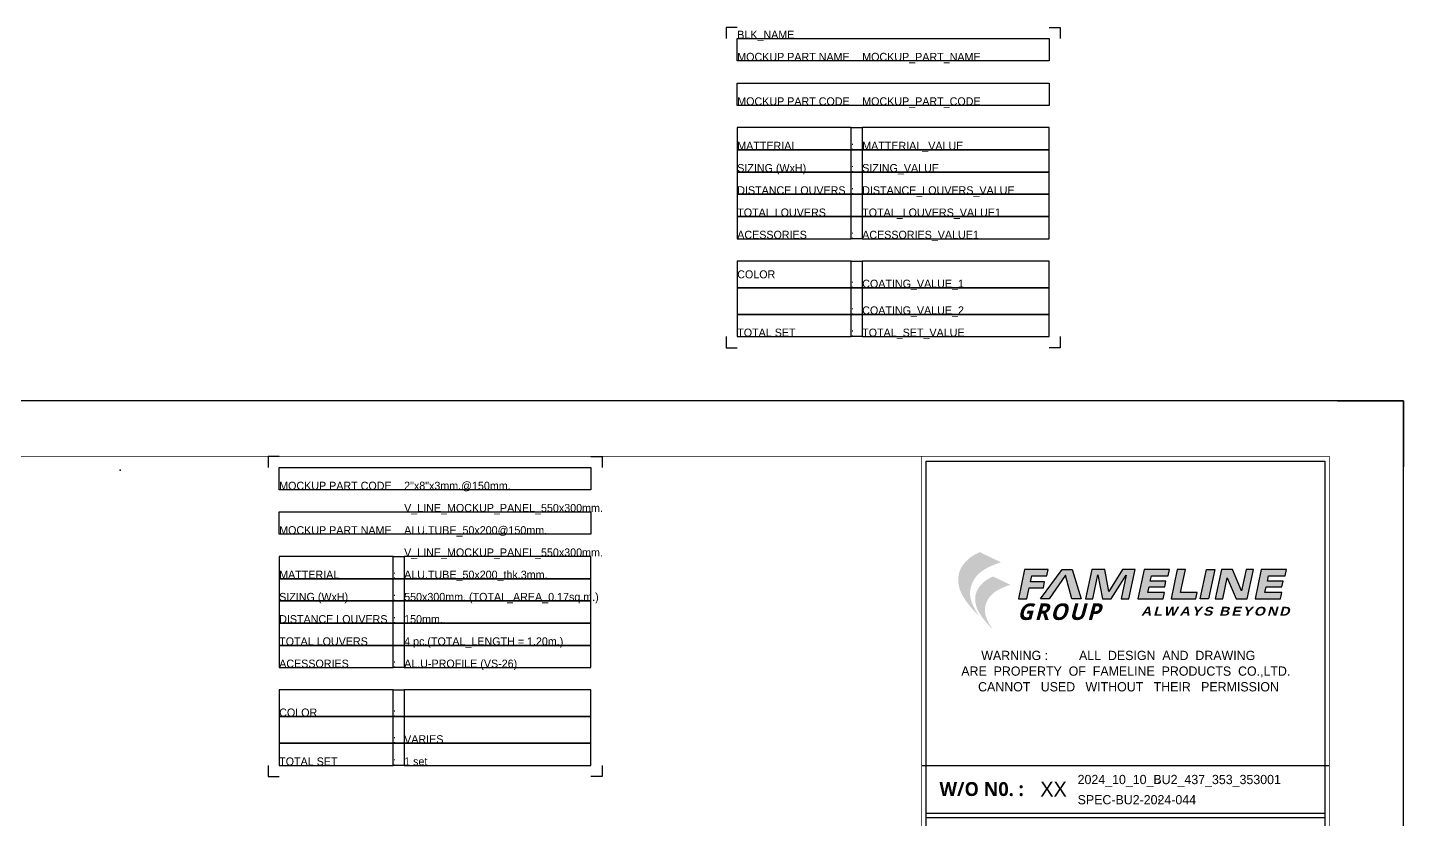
# Model space of a CAD drawing. Header units: millimetres. Extents: x -244126 to 368105, y -173968 to 259060.
# Drawn here: x 5930 to 6672, y 37683 to 38111 of the extents above; entities that cross this region are included whole.
import ezdxf
from ezdxf.enums import TextEntityAlignment as Align

# ---------------------------------------------------------------- set-up
doc = ezdxf.new("R2010")
doc.units = ezdxf.units.MM
doc.header["$MEASUREMENT"] = 0
for name, pattern in [('005_GG_TA_LINE', [13.75, 5, -1.25, 1.25, -1.25, 5]), ('BORDER2', [22.225, 6.35, -3.175, 6.35, -3.175, 0, -3.175]), ('TA_HL_003.00000', [19.5, 10.65, -8.85])]:
    doc.linetypes.add(name, pattern=pattern)
for name, color, linetype in [('000 - L I N E 0.1', 1, 'Continuous'), ('000 - T E X T', 4, 'Continuous'), ('000 - TITLEBLOCK', 4, 'Continuous'), ('A04_TUBE SERIES', 7, 'Continuous'), ('T E X T', 4, 'Continuous')]:
    doc.layers.add(name, color=color, linetype=linetype)
doc.styles.add('Cetury Gothic', font='GOTHIC.TTF')
doc.styles.add('MtXpl_Malgun_Gothic', font='malgunbd.ttf')
doc.styles.add('TA', font='Cordia New.ttf', dxfattribs={"height": 4.5})

# ---------------------------------------------------------------- blocks, each defined once
blk = doc.blocks.new('A$Cfd196da9')
at = {"color": 0, "linetype": 'ByBlock', "const_width": 0.1}
blk.add_lwpolyline([(-143.5, -98), (96.5, -98), (96.5, 99), (-143.5, 99)], close=True, dxfattribs=at)
blk = doc.blocks.new('NEW LOGO FAMELINE')
h = blk.add_hatch(color=3)
h.dxf.hatch_style = 1
h.set_gradient(color1=(51, 51, 51), color2=(132, 132, 132), tint=1, name='INVHEMISPHERICAL')
edge = h.paths.add_edge_path()
edge.add_spline(control_points=[(167, -151.3), (166.2, -150.2), (164.6, -148), (161.9, -143.2), (159.3, -137.4), (158.4, -130.6), (159.4, -124.4), (161.9, -118.6), (166.8, -112.3), (175.3, -106.8), (182.7, -104.2), (186.7, -102.7)], knot_values=[0, 0, 0, 0, 3.999368, 8.221458, 16.423435, 22.935826, 28.683381, 35.030362, 41.70231, 52.106571, 65.045306, 65.045306, 65.045306, 65.045306], degree=3, periodic=0)
edge.add_line((186.7, -102.7), (167.5, -93.5))
edge.add_spline(control_points=[(167.5, -93.5), (165.3, -94.5), (160.7, -96.8), (154.8, -101.7), (150.3, -107.6), (148, -114.3), (147.8, -121.1), (149.6, -128.8), (153.3, -135.6), (157.9, -141.6), (162.1, -146.7), (165.3, -149.7), (167, -151.3)], knot_values=[0, 0, 0, 0, 7.114643, 15.455222, 22.761373, 29.246418, 36.248595, 42.954952, 52.716962, 59.173886, 65.493194, 72.469008, 72.469008, 72.469008, 72.469008], degree=3, periodic=0)
edge = h.paths.add_edge_path(flags=16)
edge.add_spline(control_points=[(174.4, -106.3), (174.1, -106.2), (172.5, -105.6), (168.6, -105.4), (162.7, -105.8), (156.2, -106.9), (152.6, -109.1), (151, -110.1)], knot_values=[0, 0, 0, 0, 1.056476, 5.025479, 11.599149, 18.811417, 24.352285, 24.352285, 24.352285, 24.352285], degree=3, periodic=0)
edge.add_spline(control_points=[(151, -110.1), (151.1, -109.8), (151.2, -109.5), (151.8, -108.3), (152.4, -107.3), (153.9, -105.1), (154.9, -104), (157.1, -101.7), (158.4, -100.5), (160.4, -99), (161.1, -98.5), (162.6, -97.6), (163.3, -97.1), (164.9, -96.2), (165.8, -95.8), (167, -95.2), (167.2, -95.1), (167.5, -95)], knot_values=[0.636744, 0.636744, 0.636744, 0.636744, 1.528083, 1.528083, 5.150301, 5.150301, 9.845601, 9.845601, 15.15015, 15.15015, 17.802424, 17.802424, 20.454698, 20.454698, 23.491903, 23.491903, 24.373762, 24.373762, 24.373762, 24.373762], degree=3, periodic=0)
edge.add_line((167.5, -95), (183.3, -102.6))
edge.add_spline(control_points=[(183.3, -102.6), (182.4, -102.9), (181.5, -103.2), (178.6, -104.4), (176.5, -105.2), (174.4, -106.3)], knot_values=[3.151221, 3.151221, 3.151221, 3.151221, 5.963358, 5.963358, 12.618488, 12.618488, 12.618488, 12.618488], degree=3, periodic=0)
h = blk.add_hatch(color=253)
h.dxf.hatch_style = 1
edge = h.paths.add_edge_path()
edge.add_spline(control_points=[(167.5, -95), (167.2, -95.1), (167, -95.2), (165.8, -95.8), (164.9, -96.2), (163.3, -97.1), (162.6, -97.6), (161.1, -98.5), (160.4, -99), (158.4, -100.5), (157.1, -101.7), (154.9, -104), (153.9, -105.1), (152.4, -107.3), (151.8, -108.3), (151.2, -109.5), (151.1, -109.8), (151, -110.1)], knot_values=[0.636744, 0.636744, 0.636744, 0.636744, 1.518603, 1.518603, 4.555808, 4.555808, 7.208082, 7.208082, 9.860357, 9.860357, 15.164905, 15.164905, 19.860205, 19.860205, 23.482423, 23.482423, 24.373762, 24.373762, 24.373762, 24.373762], degree=3, periodic=0)
edge.add_spline(control_points=[(151, -110.1), (152.6, -109.1), (156.2, -106.9), (162.7, -105.8), (168.6, -105.4), (172.5, -105.6), (174.1, -106.2), (174.4, -106.3)], knot_values=[0, 0, 0, 0, 5.540868, 12.753135, 19.326806, 23.295809, 24.352285, 24.352285, 24.352285, 24.352285], degree=3, periodic=0)
edge.add_spline(control_points=[(174.4, -106.3), (176.5, -105.2), (178.6, -104.4), (181.5, -103.2), (182.4, -102.9), (183.3, -102.6)], knot_values=[3.151221, 3.151221, 3.151221, 3.151221, 9.806351, 9.806351, 12.618488, 12.618488, 12.618488, 12.618488], degree=3, periodic=0)
edge.add_line((183.3, -102.6), (167.5, -95))
edge = h.paths.add_edge_path()
edge.add_spline(control_points=[(179.5, -116.8), (179.3, -116.9), (179.1, -117), (178.1, -117.4), (177.4, -117.8), (176, -118.5), (175.4, -118.9), (174.3, -119.6), (173.7, -120), (172, -121.3), (171, -122.3), (169.1, -124.2), (168.3, -125.1), (167.1, -126.9), (166.6, -127.7), (166.1, -128.8), (166, -129), (165.9, -129.2)], knot_values=[0.636744, 0.636744, 0.636744, 0.636744, 1.518603, 1.518603, 4.555808, 4.555808, 7.208082, 7.208082, 9.860357, 9.860357, 15.164905, 15.164905, 19.860205, 19.860205, 23.482423, 23.482423, 24.373762, 24.373762, 24.373762, 24.373762], degree=3, periodic=0)
edge.add_spline(control_points=[(165.9, -129.2), (166.3, -129), (166.6, -128.7), (167, -128.5)], knot_values=[0, 0, 0, 0, 1.522018, 1.522018, 1.522018, 1.522018], degree=3, periodic=0)
edge.add_spline(control_points=[(167, -128.5), (167.7, -128.1), (168.5, -127.7), (169.2, -127.3)], knot_values=[1.522018, 1.522018, 1.522018, 1.522018, 4.566053, 4.566053, 4.566053, 4.566053], degree=3, periodic=0)
edge.add_spline(control_points=[(169.2, -127.3), (169.5, -127.2), (170.2, -126.9), (171, -126.6), (171.6, -126.5)], knot_values=[4.566053, 4.566053, 4.566053, 4.566053, 5.540868, 7.610089, 7.610089, 7.610089, 7.610089], degree=3, periodic=0)
edge.add_spline(control_points=[(171.6, -126.5), (172.4, -126.3), (173.2, -126.1), (174, -126)], knot_values=[7.610089, 7.610089, 7.610089, 7.610089, 10.654125, 10.654125, 10.654125, 10.654125], degree=3, periodic=0)
edge.add_spline(control_points=[(174, -126), (174.6, -125.9), (175.8, -125.7), (177.1, -125.6), (177.8, -125.5)], knot_values=[10.654125, 10.654125, 10.654125, 10.654125, 12.753135, 15.220178, 15.220178, 15.220178, 15.220178], degree=3, periodic=0)
edge.add_spline(control_points=[(177.8, -125.5), (178.9, -125.5), (180.1, -125.4), (181.4, -125.4), (181.5, -125.4)], knot_values=[15.220178, 15.220178, 15.220178, 15.220178, 19.326806, 19.786231, 19.786231, 19.786231, 19.786231], degree=3, periodic=0)
edge.add_spline(control_points=[(181.5, -125.4), (182.1, -125.5), (182.8, -125.5), (183.4, -125.6)], knot_values=[19.786231, 19.786231, 19.786231, 19.786231, 22.069258, 22.069258, 22.069258, 22.069258], degree=3, periodic=0)
edge.add_spline(control_points=[(183.4, -125.6), (183.7, -125.6), (184.1, -125.7), (184.5, -125.8), (184.6, -125.9)], knot_values=[22.069258, 22.069258, 22.069258, 22.069258, 23.295809, 23.591276, 23.591276, 23.591276, 23.591276], degree=3, periodic=0)
edge.add_spline(control_points=[(184.6, -125.9), (184.8, -125.9), (185, -126), (185.2, -126.1)], knot_values=[23.591276, 23.591276, 23.591276, 23.591276, 24.352285, 24.352285, 24.352285, 24.352285], degree=3, periodic=0)
edge.add_spline(control_points=[(185.2, -126.1), (186.9, -125.2), (188.6, -124.5), (191, -123.5), (191.8, -123.3), (192.5, -123)], knot_values=[3.151221, 3.151221, 3.151221, 3.151221, 9.806351, 9.806351, 12.618488, 12.618488, 12.618488, 12.618488], degree=3, periodic=0)
edge.add_line((192.5, -123), (179.5, -116.8))
h = blk.add_hatch(color=3)
h.dxf.hatch_style = 1
h.set_gradient(color1=(51, 51, 51), color2=(132, 132, 132), tint=1, name='INVHEMISPHERICAL')
edge = h.paths.add_edge_path()
edge.add_spline(control_points=[(179.1, -163.1), (178.5, -162.2), (177.2, -160.4), (174.9, -156.5), (172.8, -151.7), (172, -146), (172.8, -140.9), (174.9, -136.2), (178.9, -131), (185.9, -126.5), (192, -124.3), (195.3, -123.1)], knot_values=[0, 0, 0, 0, 3.28902, 6.761203, 13.506384, 18.862075, 23.588778, 28.808439, 34.295348, 42.851654, 53.492273, 53.492273, 53.492273, 53.492273], degree=3, periodic=0)
edge.add_line((195.3, -123.1), (179.5, -115.6))
edge.add_spline(control_points=[(179.5, -115.6), (177.7, -116.4), (173.9, -118.3), (169.1, -122.3), (165.3, -127.2), (163.4, -132.7), (163.3, -138.3), (164.8, -144.6), (167.9, -150.2), (171.6, -155.1), (175.1, -159.3), (177.7, -161.8), (179.1, -163.1)], knot_values=[0, 0, 0, 0, 5.850974, 12.71014, 18.718608, 24.051811, 29.810295, 35.325501, 43.35363, 48.663707, 53.86061, 59.597414, 59.597414, 59.597414, 59.597414], degree=3, periodic=0)
edge = h.paths.add_edge_path(flags=16)
edge.add_spline(control_points=[(171.6, -126.5), (171, -126.6), (170.2, -126.9), (169.5, -127.2), (169.2, -127.3)], knot_values=[4.566053, 4.566053, 4.566053, 4.566053, 6.635274, 7.610089, 7.610089, 7.610089, 7.610089], degree=3, periodic=0)
edge.add_spline(control_points=[(169.2, -127.3), (168.5, -127.7), (167.7, -128.1), (167, -128.5)], knot_values=[1.522018, 1.522018, 1.522018, 1.522018, 4.566053, 4.566053, 4.566053, 4.566053], degree=3, periodic=0)
edge.add_spline(control_points=[(167, -128.5), (166.6, -128.7), (166.3, -129), (165.9, -129.2)], knot_values=[0, 0, 0, 0, 1.522018, 1.522018, 1.522018, 1.522018], degree=3, periodic=0)
edge.add_spline(control_points=[(165.9, -129.2), (166, -129), (166.1, -128.8), (166.6, -127.7), (167.1, -126.9), (168.3, -125.1), (169.1, -124.2), (171, -122.3), (172, -121.3), (173.7, -120), (174.3, -119.6), (175.4, -118.9), (176, -118.5), (177.4, -117.8), (178.1, -117.4), (179.1, -117), (179.3, -116.9), (179.5, -116.8)], knot_values=[0.636744, 0.636744, 0.636744, 0.636744, 1.528083, 1.528083, 5.150301, 5.150301, 9.845601, 9.845601, 15.15015, 15.15015, 17.802424, 17.802424, 20.454698, 20.454698, 23.491903, 23.491903, 24.373762, 24.373762, 24.373762, 24.373762], degree=3, periodic=0)
edge.add_line((179.5, -116.8), (192.5, -123))
edge.add_spline(control_points=[(192.5, -123), (191.8, -123.3), (191, -123.5), (188.6, -124.5), (186.9, -125.2), (185.2, -126.1)], knot_values=[3.151221, 3.151221, 3.151221, 3.151221, 5.963358, 5.963358, 12.618488, 12.618488, 12.618488, 12.618488], degree=3, periodic=0)
edge.add_spline(control_points=[(185.2, -126.1), (185, -126), (184.8, -125.9), (184.6, -125.9)], knot_values=[23.591276, 23.591276, 23.591276, 23.591276, 24.352285, 24.352285, 24.352285, 24.352285], degree=3, periodic=0)
edge.add_spline(control_points=[(184.6, -125.9), (184.5, -125.8), (184.1, -125.7), (183.7, -125.6), (183.4, -125.6)], knot_values=[22.069258, 22.069258, 22.069258, 22.069258, 22.364725, 23.591276, 23.591276, 23.591276, 23.591276], degree=3, periodic=0)
edge.add_spline(control_points=[(183.4, -125.6), (182.8, -125.5), (182.1, -125.5), (181.5, -125.4)], knot_values=[19.786231, 19.786231, 19.786231, 19.786231, 22.069258, 22.069258, 22.069258, 22.069258], degree=3, periodic=0)
edge.add_spline(control_points=[(181.5, -125.4), (181.4, -125.4), (180.1, -125.4), (178.9, -125.5), (177.8, -125.5)], knot_values=[15.220178, 15.220178, 15.220178, 15.220178, 15.679604, 19.786231, 19.786231, 19.786231, 19.786231], degree=3, periodic=0)
edge.add_spline(control_points=[(177.8, -125.5), (177.1, -125.6), (175.8, -125.7), (174.6, -125.9), (174, -126)], knot_values=[10.654125, 10.654125, 10.654125, 10.654125, 13.121167, 15.220178, 15.220178, 15.220178, 15.220178], degree=3, periodic=0)
edge.add_spline(control_points=[(174, -126), (173.2, -126.1), (172.4, -126.3), (171.6, -126.5)], knot_values=[7.610089, 7.610089, 7.610089, 7.610089, 10.654125, 10.654125, 10.654125, 10.654125], degree=3, periodic=0)
blk = doc.blocks.new('*U1674')
h = blk.add_hatch(color=3)
h.dxf.hatch_style = 1
h.paths.add_polyline_path([(1277.21, 943.13), (1281.82, 943.13), (1283.06, 948.98), (1290.66, 948.98), (1291.35, 952.24), (1283.76, 952.24), (1284.46, 955.54), (1292.63, 955.54), (1293.34, 958.88), (1280.56, 958.88)])
h.paths.add_polyline_path([(1289.1, 943.13), (1293.75, 943.13), (1302.64, 955.86), (1305.95, 943.13), (1311.09, 943.13), (1306.25, 958.88), (1300.87, 958.88)])
h.paths.add_polyline_path([(1320.05, 956.01), (1322.65, 943.13), (1327.33, 943.13), (1335.35, 955.97), (1332.62, 943.13), (1336.83, 943.13), (1340.18, 958.88), (1333.36, 958.88), (1326.01, 947.12), (1323.77, 958.88), (1316.78, 958.88), (1313.43, 943.13), (1317.31, 943.13)])
h.paths.add_polyline_path([(1341.69, 943.13), (1355.32, 943.13), (1356.03, 946.46), (1347.02, 946.46), (1347.68, 949.57), (1356.16, 949.57), (1356.82, 952.67), (1348.34, 952.67), (1348.96, 955.54), (1357.96, 955.54), (1358.67, 958.88), (1345.04, 958.88)])
h.paths.add_polyline_path([(1359.56, 943.13), (1372.94, 943.13), (1373.65, 946.46), (1364.75, 946.46), (1367.39, 958.88), (1362.91, 958.88)])
h.paths.add_polyline_path([(1375.32, 943.13), (1379.79, 943.13), (1383.14, 958.88), (1378.67, 958.88)])
h.paths.add_polyline_path([(1383.43, 943.13), (1387.51, 943.13), (1389.93, 954.49), (1394.71, 943.13), (1400.73, 943.13), (1404.08, 958.88), (1400.07, 958.88), (1397.62, 947.35), (1392.76, 958.88), (1386.78, 958.88)])
h.paths.add_polyline_path([(1404.94, 943.13), (1418.57, 943.13), (1419.28, 946.46), (1410.27, 946.46), (1410.93, 949.57), (1419.41, 949.57), (1420.07, 952.67), (1411.59, 952.67), (1412.2, 955.54), (1421.21, 955.54), (1421.92, 958.88), (1408.29, 958.88)])
at = {"color": 3, "linetype": 'Continuous'}
blk.add_line((1225, 853.24), (1445, 853.24), dxfattribs=at)
at = {"color": 3}
for points in [[(1293.34, 958.88), (1280.56, 958.88), (1277.21, 943.13), (1281.82, 943.13), (1283.06, 948.98), (1290.66, 948.98), (1291.35, 952.24), (1283.76, 952.24), (1284.46, 955.54), (1292.63, 955.54), (1293.34, 958.88)], [(1289.1, 943.13), (1300.87, 958.88), (1306.25, 958.88), (1311.09, 943.13), (1305.95, 943.13), (1302.64, 955.86), (1293.75, 943.13), (1289.1, 943.13)], [(1313.43, 943.13), (1317.31, 943.13), (1320.05, 956.01), (1322.65, 943.13), (1327.33, 943.13), (1335.35, 955.97), (1332.62, 943.13), (1336.83, 943.13), (1340.18, 958.88), (1333.36, 958.88), (1326.01, 947.12), (1323.77, 958.88), (1316.78, 958.88), (1313.43, 943.13)], [(1367.39, 958.88), (1362.91, 958.88), (1359.56, 943.13), (1372.94, 943.13), (1373.65, 946.46), (1364.75, 946.46), (1367.39, 958.88)], [(1378.67, 958.88), (1383.14, 958.88), (1379.79, 943.13), (1375.32, 943.13), (1378.67, 958.88)], [(1383.43, 943.13), (1387.51, 943.13), (1389.93, 954.49), (1394.71, 943.13), (1400.73, 943.13), (1404.08, 958.88), (1400.07, 958.88), (1397.62, 947.35), (1392.76, 958.88), (1386.78, 958.88), (1383.43, 943.13)]]:
    blk.add_lwpolyline(points, dxfattribs=at)
for points in [[(1348.96, 955.54), (1357.96, 955.54), (1358.67, 958.88), (1345.04, 958.88), (1341.69, 943.13), (1355.32, 943.13), (1356.03, 946.46), (1347.02, 946.46), (1347.68, 949.57), (1356.16, 949.57), (1356.82, 952.67), (1348.34, 952.67)], [(1412.2, 955.54), (1421.21, 955.54), (1421.92, 958.88), (1408.29, 958.88), (1404.94, 943.13), (1418.57, 943.13), (1419.28, 946.46), (1410.27, 946.46), (1410.93, 949.57), (1419.41, 949.57), (1420.07, 952.67), (1411.59, 952.67)]]:
    blk.add_lwpolyline(points, close=True, dxfattribs=at)
at = {"color": 3, "linetype": 'Continuous'}
blk.add_lwpolyline([(1442.5, 827.4), (1442.5, 824.9), (1227.5, 824.9), (1227.5, 827.4)], close=True, dxfattribs=at)
for p in [(792.5, 1012.5), (1353.25, 843.98), (1353.25, 834.72)]:
    blk.add_point(p)
at = {"layer": '000 - L I N E 0.1', "color": 21, "linetype": 'Continuous'}
blk.add_lwpolyline([(1449.4, 1050), (1485, 1050), (1485, 1014.4)], dxfattribs=at)
at = {"layer": '000 - T E X T', "color": 3, "const_width": 0.5}
blk.add_lwpolyline([(1445, 35), (1225, 35), (1225, 1020), (1445, 1020)], close=True, dxfattribs=at)
at = {"layer": '000 - T E X T', "color": 3}
blk.add_lwpolyline([(1442.5, 37.5), (1227.5, 37.5), (1227.5, 1017.5), (1442.5, 1017.5)], close=True, dxfattribs=at)
at = {"layer": '000 - TITLEBLOCK', "color": 250}
blk.add_lwpolyline([(0, 0), (1485, 0), (1485, 1050), (0, 1050)], close=True, dxfattribs=at)
at = {"color": 3, "xscale": 0.594778572591873, "yscale": 0.594778572591873, "zscale": 0.594778572591873}
blk.add_blockref('NEW LOGO FAMELINE', (1156.72, 1023.94), dxfattribs=at)
at = {"layer": '000 - T E X T', "color": 3, "xscale": 5, "yscale": 5, "zscale": 5}
blk.add_blockref('A$Cfd196da9', (742.5, 525), dxfattribs=at)
at = {"color": 2, "attachment_point": 1, "style": 'Cetury Gothic'}
for s, width, insert, char_height in [('{\\f@Meiryo UI|b1|i1|c0|p34;\\T1.1;GROUP}', 56.298, (1276.62, 940.64), 8.9217), ('{\\fArial Black|b0|i1|c0|p34;\\T1.2;ALWAYS BEYOND}', 91.2674, (1343.4, 938.81), 4.7582)]:
    blk.add_mtext_dynamic_manual_height_columns(s, width=width, gutter_width=14.87, heights=[0], dxfattribs=dict(at, insert=insert, char_height=char_height))
at = {"color": 4, "style": 'TA'}
blk.add_attdef('PAPER_SIZE', text='', height=6.25, dxfattribs=at).set_placement((1421.5, 24.94), align=Align.MIDDLE_RIGHT)
blk.add_attdef('SCALE_SIZE', text='', height=6.25, dxfattribs=at).set_placement((1433.78, 25.07), align=Align.MIDDLE_LEFT)
at = {"layer": '000 - T E X T', "color": 250, "style": 'TA'}
for tag, height, p in [('SUPERLINK', 5, (43.16, 1039.41)), ('NAMEFILE', 5, (43.16, 1029.41)), ('SC', 100, (8.41, 938.03))]:
    blk.add_attdef(tag, text='', height=height, dxfattribs=at).set_placement(p, align=Align.MIDDLE_LEFT)
at = {"layer": '000 - T E X T', "color": 4, "style": 'TA'}
for tag, height, p in [('NAME_JOB_1', 5, (1309.16, 845.63)), ('NAME_JOB_2', 5, (1309.16, 834.72)), ('NAME_PROJECT_1', 7.5, (1234.52, 797.42)), ('NAME_PROJECT_2', 7.5, (1234.52, 778.92)), ('NAME_PROJECT_3', 7.5, (1234.52, 760.42)), ('CODE_VALUE_1', 4.75, (1302.87, 722.8)), ('CODE_VALUE_2', 4.75, (1302.87, 707.8)), ('PART_NAME_VALUE_1', 4.75, (1302.87, 689.69)), ('PART_NAME_VALUE_2', 4.75, (1302.87, 674.69)), ('PART_NAME_VALUE_3', 4.75, (1302.87, 659.69)), ('MATTERIAL_VALUE_1', 9, (1304.89, 642.26)), ('SPEC_VALUE', 9, (1304.89, 621.71)), ('THICKNESS_VALUE', 9, (1304.89, 601.32)), ('COATING_VALUE_1', 9, (1304.89, 581.25)), ('COATING_VALUE_2', 9, (1304.89, 561.18)), ('NAME_TITLE_1', 6, (1236.27, 194.04)), ('NAME_TITLE_2', 6, (1236.27, 177.39)), ('NAME_TITLE_3', 6, (1236.27, 160.74)), ('DRAWING_NO1', 6, (1236.53, 82.29)), ('DRAWING_NO2', 6, (1236.53, 62.29))]:
    blk.add_attdef(tag, text='', height=height, dxfattribs=at).set_placement(p, align=Align.MIDDLE_LEFT)
for tag, p in [('NAME_DAFT', (1383.53, 340.54)), ('NAME_CHECKED', (1383.53, 306.49)), ('NAME_DESIGNER', (1383.53, 273.03)), ('NAME_DESIGN_MGR', (1383.53, 237.79))]:
    blk.add_attdef(tag, text='', height=9, dxfattribs=at).set_placement(p, align=Align.MIDDLE_CENTER)
for tag, p, height in [('REV', (1383.82, 125.62), 9.38), ('NAME_REMARK', (138.21, 43.26), 10)]:
    blk.add_attdef(tag, p, '', height=height, dxfattribs=at)
at = {"layer": '000 - T E X T', "color": 4, "style": 'Cetury Gothic'}
for tag, p in [('SHEET_NO.', (1403.95, 84.99)), ('TOTAL_SHEET_NO.', (1402.41, 44.1))]:
    blk.add_attdef(tag, text='', height=9, dxfattribs=at).set_placement(p, align=Align.CENTER)
at = {"layer": 'T E X T', "color": 4, "linetype": '005_GG_TA_LINE'}
for s, height, style, p in [(' WARNING :         ALL  DESIGN  AND  DRAWING', 5, 'Cetury Gothic', (1255.31, 910.08)), ('ARE  PROPERTY  OF  FAMELINE  PRODUCTS  CO.,LTD.', 5, 'Cetury Gothic', (1246.38, 901.62)), (' CANNOT   USED   WITHOUT   THEIR   PERMISSION', 5, 'Cetury Gothic', (1253.59, 893.16)), ('W/O N0. :', 7.5, 'MtXpl_Malgun_Gothic', (1234.63, 836.73)), ('XX', 8, 'Cetury Gothic', (1289.01, 836.42))]:
    blk.add_text(s, height=height, dxfattribs=dict(at, style=style)).set_placement(p)
blk = doc.blocks.new('*U1564')
at = {"layer": 'Defpoints', "color": 250}
for points in [[(0, 2.5), (-2.5, 2.5), (-2.5, 0)], [(70.1, 2.5), (72.6, 2.5), (72.6, 0)], [(-2.5, -67), (-2.5, -69.5), (0, -69.5)], [(72.6, -67), (72.6, -69.5), (70.1, -69.5)]]:
    blk.add_lwpolyline(points, dxfattribs=at)
for points in [[(0, 0), (70.1, 0), (70.1, -5), (0, -5)], [(0, -10), (70.1, -10), (70.1, -15), (0, -15)], [(0, -25), (25.6, -25), (25.6, -20), (0, -20)], [(25.6, -20), (28.1, -20), (28.1, -25), (25.6, -25)], [(28.1, -25), (70.1, -25), (70.1, -20), (28.1, -20)], [(0, -30), (25.6, -30), (25.6, -25), (0, -25)], [(25.6, -25), (28.1, -25), (28.1, -30), (25.6, -30)], [(28.1, -30), (70.1, -30), (70.1, -25), (28.1, -25)], [(0, -35), (25.6, -35), (25.6, -30), (0, -30)], [(25.6, -30), (28.1, -30), (28.1, -35), (25.6, -35)], [(28.1, -35), (70.1, -35), (70.1, -30), (28.1, -30)], [(0, -40), (25.6, -40), (25.6, -35), (0, -35)], [(25.6, -35), (28.1, -35), (28.1, -40), (25.6, -40)], [(28.1, -40), (70.1, -40), (70.1, -35), (28.1, -35)], [(0, -45), (25.6, -45), (25.6, -40), (0, -40)], [(25.6, -40), (28.1, -40), (28.1, -45), (25.6, -45)], [(28.1, -45), (70.1, -45), (70.1, -40), (28.1, -40)], [(0, -56), (25.6, -56), (25.6, -50), (0, -50)], [(25.6, -50), (28.1, -50), (28.1, -56), (25.6, -56)], [(28.1, -56), (70.1, -56), (70.1, -50), (28.1, -50)], [(0, -62), (25.6, -62), (25.6, -56), (0, -56)], [(25.6, -56), (28.1, -56), (28.1, -62), (25.6, -62)], [(28.1, -62), (70.1, -62), (70.1, -56), (28.1, -56)], [(0, -67), (25.6, -67), (25.6, -62), (0, -62)], [(25.6, -62), (28.1, -62), (28.1, -67), (25.6, -67)], [(28.1, -67), (70.1, -67), (70.1, -62), (28.1, -62)]]:
    blk.add_lwpolyline(points, close=True, dxfattribs=at)
at = {"layer": '000 - T E X T', "linetype": 'BORDER2', "style": 'TA'}
for s, p in [('MOCKUP PART CODE', (0, -5)), ('MOCKUP PART NAME', (0, -15)), ('MATTERIAL', (0, -25)), (':', (25.6, -25)), ('SIZING (WxH)', (0, -30)), (':', (25.6, -30)), ('DISTANCE LOUVERS', (0, -35)), (':', (25.6, -35)), ('TOTAL LOUVERS', (0, -40)), ('ACESSORIES', (0, -45)), (':', (25.6, -45)), (':', (25.6, -56)), (':', (25.6, -62)), ('TOTAL SET', (0, -67)), (':', (25.6, -67))]:
    blk.add_text(s, height=1.8, dxfattribs=at).set_placement(p)
blk.add_text('COLOR', height=1.8, dxfattribs=at).set_placement((0, -55.1), align=Align.MIDDLE_LEFT)
at = {"layer": '000 - T E X T', "style": 'TA', "flags": 1}
blk.add_attdef('BLK_NAME', (0, 0), '', height=1.8, dxfattribs=at)
at = {"layer": '000 - T E X T', "style": 'TA'}
for tag, p in [('CODE_VALUE_1', (28.1, -5)), ('CODE_VALUE_2', (28.1, -10)), ('PART_NAME_VALUE_1', (28.1, -15)), ('PART_NAME_VALUE_2', (28.1, -20)), ('MATTERIAL_VALUE', (28.1, -25)), ('SIZING_VALUE', (28.1, -30)), ('DISTANCE_LOUVERS_VALUE', (28.1, -35)), ('TOTAL_LOUVERS_VALUE1', (28.1, -40)), ('ACESSORIES_VALUE1', (28.1, -45)), ('COATING_VALUE_1', (28.1, -56)), ('COATING_VALUE_2', (28.1, -62)), ('TOTAL_SET_VALUE', (28.1, -67))]:
    blk.add_attdef(tag, p, '', height=1.8, dxfattribs=at)

msp = doc.modelspace()

# ---------------------------------------------------------------- linework, layer by layer
at = {"layer": 'Defpoints', "color": 250}
for points in [[(6312.54739, 38110.70582), (6306.54739, 38110.70582), (6306.54739, 38104.70582)], [(6480.77908, 38110.70582), (6486.77908, 38110.70582), (6486.77908, 38104.70582)], [(6306.54739, 37943.90582), (6306.54739, 37937.90582), (6312.54739, 37937.90582)], [(6486.77908, 37943.90582), (6486.77908, 37937.90582), (6480.77908, 37937.90582)]]:
    msp.add_lwpolyline(points, dxfattribs=at)
for points in [[(6312.54739, 38104.70582), (6480.77908, 38104.70582), (6480.77908, 38092.70582), (6312.54739, 38092.70582)], [(6312.54739, 38080.70582), (6480.77908, 38080.70582), (6480.77908, 38068.70582), (6312.54739, 38068.70582)], [(6312.54739, 38044.70582), (6373.97908, 38044.70582), (6373.97908, 38056.70582), (6312.54739, 38056.70582)], [(6373.97908, 38056.70582), (6379.97908, 38056.70582), (6379.97908, 38044.70582), (6373.97908, 38044.70582)], [(6379.97908, 38044.70582), (6480.77908, 38044.70582), (6480.77908, 38056.70582), (6379.97908, 38056.70582)], [(6312.54739, 38032.70582), (6373.97908, 38032.70582), (6373.97908, 38044.70582), (6312.54739, 38044.70582)], [(6373.97908, 38044.70582), (6379.97908, 38044.70582), (6379.97908, 38032.70582), (6373.97908, 38032.70582)], [(6379.97908, 38032.70582), (6480.77908, 38032.70582), (6480.77908, 38044.70582), (6379.97908, 38044.70582)], [(6312.54739, 38020.70582), (6373.97908, 38020.70582), (6373.97908, 38032.70582), (6312.54739, 38032.70582)], [(6373.97908, 38032.70582), (6379.97908, 38032.70582), (6379.97908, 38020.70582), (6373.97908, 38020.70582)], [(6379.97908, 38020.70582), (6480.77908, 38020.70582), (6480.77908, 38032.70582), (6379.97908, 38032.70582)], [(6312.54739, 38008.70582), (6373.97908, 38008.70582), (6373.97908, 38020.70582), (6312.54739, 38020.70582)], [(6373.97908, 38020.70582), (6379.97908, 38020.70582), (6379.97908, 38008.70582), (6373.97908, 38008.70582)], [(6379.97908, 38008.70582), (6480.77908, 38008.70582), (6480.77908, 38020.70582), (6379.97908, 38020.70582)], [(6312.54739, 37996.70582), (6373.97908, 37996.70582), (6373.97908, 38008.70582), (6312.54739, 38008.70582)], [(6373.97908, 38008.70582), (6379.97908, 38008.70582), (6379.97908, 37996.70582), (6373.97908, 37996.70582)], [(6379.97908, 37996.70582), (6480.77908, 37996.70582), (6480.77908, 38008.70582), (6379.97908, 38008.70582)], [(6312.54739, 37970.30582), (6373.97908, 37970.30582), (6373.97908, 37984.70582), (6312.54739, 37984.70582)], [(6373.97908, 37984.70582), (6379.97908, 37984.70582), (6379.97908, 37970.30582), (6373.97908, 37970.30582)], [(6379.97908, 37970.30582), (6480.77908, 37970.30582), (6480.77908, 37984.70582), (6379.97908, 37984.70582)], [(6312.54739, 37955.90582), (6373.97908, 37955.90582), (6373.97908, 37970.30582), (6312.54739, 37970.30582)], [(6373.97908, 37970.30582), (6379.97908, 37970.30582), (6379.97908, 37955.90582), (6373.97908, 37955.90582)], [(6379.97908, 37955.90582), (6480.77908, 37955.90582), (6480.77908, 37970.30582), (6379.97908, 37970.30582)], [(6312.54739, 37943.90582), (6373.97908, 37943.90582), (6373.97908, 37955.90582), (6312.54739, 37955.90582)], [(6373.97908, 37955.90582), (6379.97908, 37955.90582), (6379.97908, 37943.90582), (6373.97908, 37943.90582)], [(6379.97908, 37943.90582), (6480.77908, 37943.90582), (6480.77908, 37955.90582), (6379.97908, 37955.90582)]]:
    msp.add_lwpolyline(points, close=True, dxfattribs=at)

# ---------------------------------------------------------------- block references
at = {"color": 2, "linetype": 'TA_HL_003.00000'}
ref = msp.add_blockref('*U1674', (5187.06303, 36859.28063), dxfattribs=at)
ref.add_attrib('NAME_JOB_1', '2024_10_10_BU2_437_353_353001', dxfattribs={"layer": '000 - T E X T', "color": 4, "height": 5, "style": 'TA'}).set_placement((6496.22554, 37704.90574), align=Align.MIDDLE_LEFT)
ref.add_attrib('NAME_JOB_2', 'SPEC-BU2-2024-044', dxfattribs={"layer": '000 - T E X T', "color": 4, "height": 5, "style": 'TA'}).set_placement((6496.22554, 37693.9975), align=Align.MIDDLE_LEFT)
at = {"layer": 'A04_TUBE SERIES', "color": 3, "xscale": 2.4, "yscale": 2.4, "zscale": 2.4}
msp.add_blockref('*U1564', (6065.36745, 37873.28063), dxfattribs=at).add_auto_attribs({'CODE_VALUE_1': '2"x8"x3mm.@150mm.', 'CODE_VALUE_2': 'V_LINE_MOCKUP_PANEL_550x300mm.', 'PART_NAME_VALUE_1': 'ALU.TUBE_50x200@150mm.', 'PART_NAME_VALUE_2': 'V_LINE_MOCKUP_PANEL_550x300mm.', 'MATTERIAL_VALUE': 'ALU.TUBE_50x200_thk.3mm.', 'SIZING_VALUE': '550x300mm. (TOTAL_AREA_0.17sq.m.)', 'DISTANCE_LOUVERS_VALUE': '150mm.', 'TOTAL_LOUVERS_VALUE1': '4 pc.(TOTAL_LENGTH = 1.20m.)', 'ACESSORIES_VALUE1': 'AL.U-PROFILE (VS-26)', 'COATING_VALUE_2': 'VARIES', 'TOTAL_SET_VALUE': '1 set'})

# ---------------------------------------------------------------- texts
at = {"layer": '000 - T E X T', "linetype": 'BORDER2', "style": 'TA'}
for s, p in [('MOCKUP PART NAME', (6312.54739, 38092.70582)), ('MOCKUP PART CODE', (6312.54739, 38068.70582)), ('MATTERIAL', (6312.54739, 38044.70582)), (':', (6373.97908, 38044.70582)), ('SIZING (WxH)', (6312.54739, 38032.70582)), (':', (6373.97908, 38032.70582)), ('DISTANCE LOUVERS', (6312.54739, 38020.70582)), (':', (6373.97908, 38020.70582)), ('TOTAL LOUVERS', (6312.54739, 38008.70582)), ('ACESSORIES', (6312.54739, 37996.70582)), (':', (6373.97908, 37996.70582)), (':', (6373.97908, 37970.30582)), (':', (6373.97908, 37955.90582)), ('TOTAL SET', (6312.54739, 37943.90582)), (':', (6373.97908, 37943.90582))]:
    msp.add_text(s, height=4.32, dxfattribs=at).set_placement(p)
msp.add_text('COLOR', height=4.32, dxfattribs=at).set_placement((6312.54739, 37977.50582), align=Align.MIDDLE_LEFT)
at = {"layer": '000 - T E X T', "style": 'TA', "flags": 1}
msp.add_attdef('BLK_NAME', (6312.54739, 38104.70582), '', height=4.32, dxfattribs=at)
at = {"layer": '000 - T E X T', "style": 'TA'}
for tag, p in [('MOCKUP_PART_NAME', (6379.97908, 38092.70582)), ('MOCKUP_PART_CODE', (6379.97908, 38068.70582)), ('MATTERIAL_VALUE', (6379.97908, 38044.70582)), ('SIZING_VALUE', (6379.97908, 38032.70582)), ('DISTANCE_LOUVERS_VALUE', (6379.97908, 38020.70582)), ('TOTAL_LOUVERS_VALUE1', (6379.97908, 38008.70582)), ('ACESSORIES_VALUE1', (6379.97908, 37996.70582)), ('COATING_VALUE_1', (6379.97908, 37970.30582)), ('COATING_VALUE_2', (6379.97908, 37955.90582)), ('TOTAL_SET_VALUE', (6379.97908, 37943.90582))]:
    msp.add_attdef(tag, p, '', height=4.32, dxfattribs=at)

doc.saveas('drawing.dxf')
